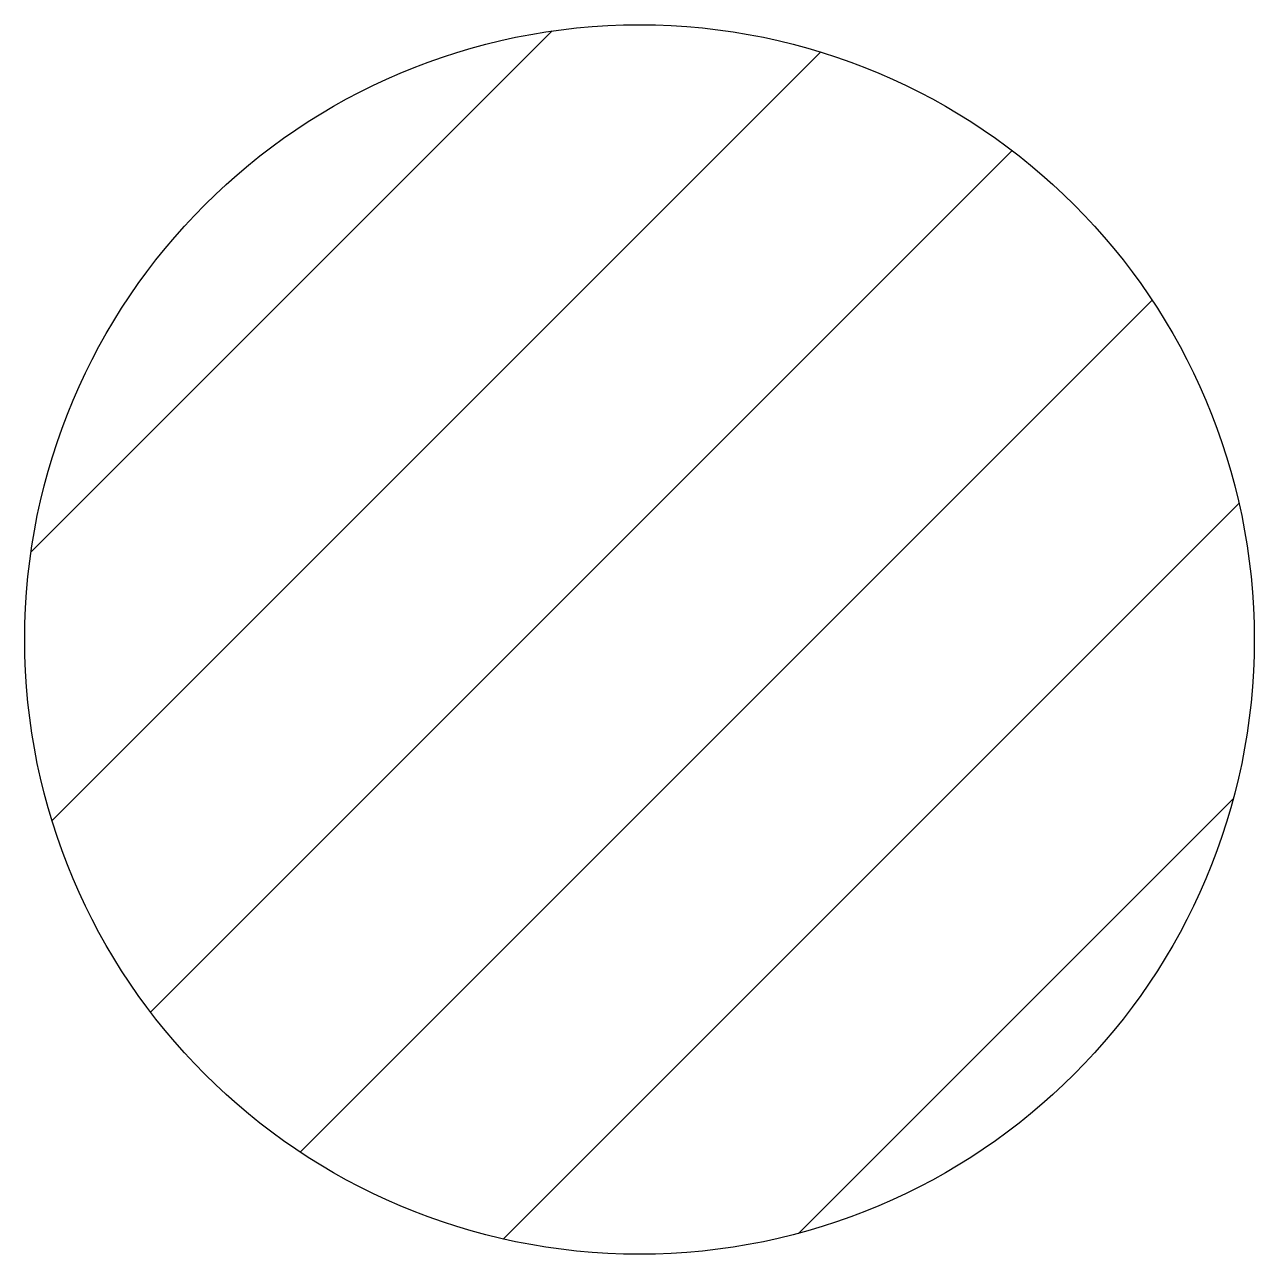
# Model space of a CAD drawing. Extents: x -1.13 to 1.13, y -1.13 to 1.13.
import ezdxf

# ---------------------------------------------------------------- set-up
doc = ezdxf.new("R2010")
doc.units = 0
doc.header["$LTSCALE"] = 0.2

msp = doc.modelspace()

# ---------------------------------------------------------------- hatches: boundary and pattern name
h = msp.add_hatch()
h.set_pattern_fill('ANSI31', color=256, scale=3, style=0)
h.set_pattern_definition([(45, (-1.125, -63.491), (-0.265165, 0.265165), [])])
edge = h.paths.add_edge_path()
edge.add_arc((0, 0), 1.125, 0, 360)

# ---------------------------------------------------------------- linework, layer by layer
at = {"linetype": 'Continuous'}
msp.add_circle((0, 0), 1.125, dxfattribs=at)

doc.saveas('drawing.dxf')
